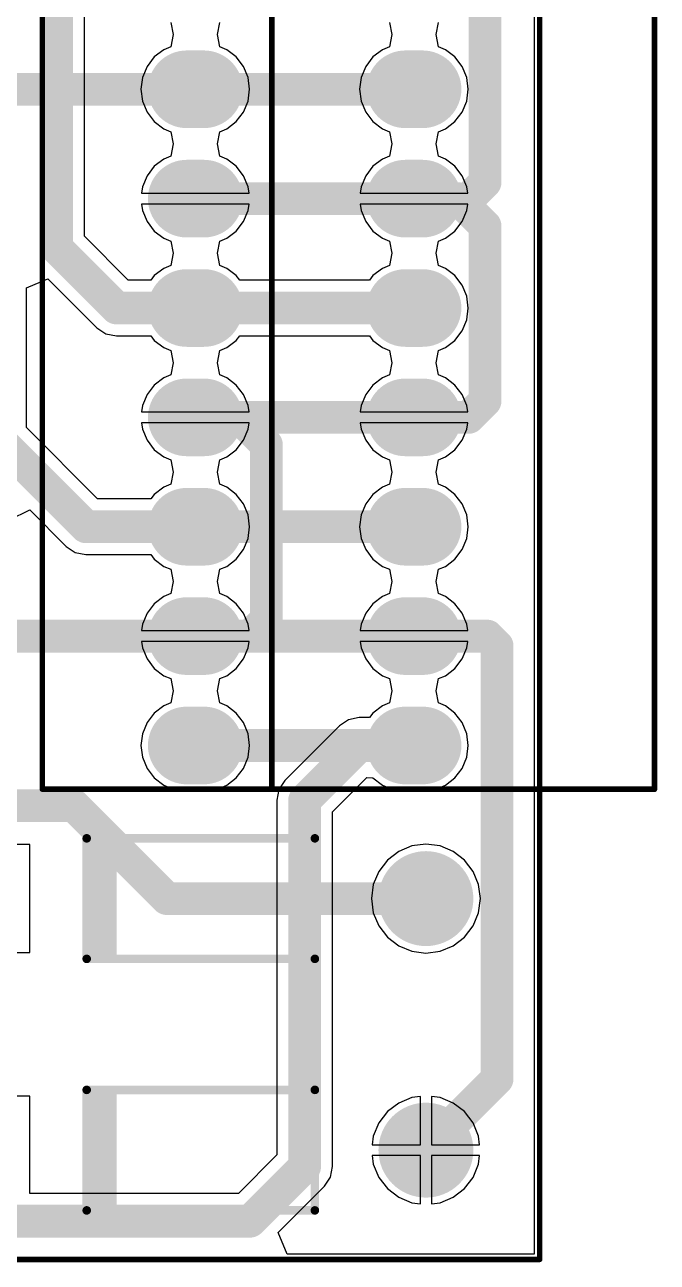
# Model space of a CAD drawing. Header units: millimetres. Extents: x 2.82 to 7.12, y 0.77 to 5.15.
# Drawn here: x 6.534 to 7.113, y 0.993 to 2.124 of the extents above; entities that cross this region are included whole.
import ezdxf

# ---------------------------------------------------------------- set-up
doc = ezdxf.new("R2010")
doc.units = ezdxf.units.MM
doc.header["$MEASUREMENT"] = 0
for name, color, linetype in [('BottomLayer', 5, 'Continuous'), ('BottomSolder', 6, 'Continuous'), ('Mechanical1', 6, 'Continuous'), ('MultiLayer', 9, 'Continuous'), ('PadHoleLayer', 156, 'Continuous'), ('TopLayer', 1, 'Continuous'), ('TopOverlay', 2, 'Continuous'), ('TopSolder', 216, 'Continuous')]:
    doc.layers.add(name, color=color, linetype=linetype)

msp = doc.modelspace()

# ---------------------------------------------------------------- linework, layer by layer
at = {"layer": 'BottomLayer'}
for points, const_width in [([(6.6821, 2.065), (6.6979, 2.065)], 0.063), ([(6.8821, 2.065), (6.8979, 2.065)], 0.063), ([(5.806, 2.065), (6.69, 2.065)], 0.03), ([(6.69, 2.065), (6.89, 2.065)], 0.03), ([(6.6821, 1.965), (6.6979, 1.965)], 0.063), ([(6.8821, 1.965), (6.8979, 1.965)], 0.063), ([(6.69, 1.965), (6.89, 1.965)], 0.03), ([(6.6821, 1.865), (6.6979, 1.865)], 0.063), ([(6.8821, 1.865), (6.8979, 1.865)], 0.063), ([(6.69, 1.865), (6.89, 1.865)], 0.03), ([(6.6821, 1.765), (6.6979, 1.765)], 0.063), ([(6.8821, 1.765), (6.8979, 1.765)], 0.063), ([(6.69, 1.765), (6.89, 1.765)], 0.03), ([(6.6821, 1.665), (6.6979, 1.665)], 0.063), ([(6.8821, 1.665), (6.8979, 1.665)], 0.063), ([(6.69, 1.665), (6.89, 1.665)], 0.03), ([(6.6821, 1.565), (6.6979, 1.565)], 0.063), ([(6.8821, 1.565), (6.8979, 1.565)], 0.063), ([(6.1591, 1.565), (6.69, 1.565)], 0.03), ([(6.69, 1.565), (6.89, 1.565)], 0.03), ([(6.6821, 1.465), (6.6979, 1.465)], 0.063), ([(6.8821, 1.465), (6.8979, 1.465)], 0.063), ([(6.69, 1.465), (6.89, 1.465)], 0.03), ([(6.1441, 1.41), (6.579, 1.41)], 0.03), ([(6.579, 1.41), (6.664, 1.325)], 0.03), ([(6.664, 1.325), (6.9009, 1.325)], 0.03)]:
    msp.add_lwpolyline(points, dxfattribs=dict(at, const_width=const_width))
for points, const_width in [([(6.6664, 2.065, 1), (6.6979, 2.065, 1)], 0.0315), ([(6.6821, 2.065, 1), (6.7136, 2.065, 1)], 0.0315), ([(6.8664, 2.065, 1), (6.8979, 2.065, 1)], 0.0315), ([(6.8821, 2.065, 1), (6.9136, 2.065, 1)], 0.0315), ([(6.6825, 2.065, 1), (6.6975, 2.065, 1)], 0.015), ([(6.6825, 2.065, 1), (6.6975, 2.065, 1)], 0.015), ([(6.8825, 2.065, 1), (6.8975, 2.065, 1)], 0.015), ([(6.6664, 1.965, 1), (6.6979, 1.965, 1)], 0.0315), ([(6.6821, 1.965, 1), (6.7136, 1.965, 1)], 0.0315), ([(6.8664, 1.965, 1), (6.8979, 1.965, 1)], 0.0315), ([(6.8821, 1.965, 1), (6.9136, 1.965, 1)], 0.0315), ([(6.6825, 1.965, 1), (6.6975, 1.965, 1)], 0.015), ([(6.8825, 1.965, 1), (6.8975, 1.965, 1)], 0.015), ([(6.6664, 1.865, 1), (6.6979, 1.865, 1)], 0.0315), ([(6.6821, 1.865, 1), (6.7136, 1.865, 1)], 0.0315), ([(6.8664, 1.865, 1), (6.8979, 1.865, 1)], 0.0315), ([(6.8821, 1.865, 1), (6.9136, 1.865, 1)], 0.0315), ([(6.6825, 1.865, 1), (6.6975, 1.865, 1)], 0.015), ([(6.8825, 1.865, 1), (6.8975, 1.865, 1)], 0.015), ([(6.6664, 1.765, 1), (6.6979, 1.765, 1)], 0.0315), ([(6.6821, 1.765, 1), (6.7136, 1.765, 1)], 0.0315), ([(6.8664, 1.765, 1), (6.8979, 1.765, 1)], 0.0315), ([(6.8821, 1.765, 1), (6.9136, 1.765, 1)], 0.0315), ([(6.6825, 1.765, 1), (6.6975, 1.765, 1)], 0.015), ([(6.8825, 1.765, 1), (6.8975, 1.765, 1)], 0.015), ([(6.6664, 1.665, 1), (6.6979, 1.665, 1)], 0.0315), ([(6.6821, 1.665, 1), (6.7136, 1.665, 1)], 0.0315), ([(6.8664, 1.665, 1), (6.8979, 1.665, 1)], 0.0315), ([(6.8821, 1.665, 1), (6.9136, 1.665, 1)], 0.0315), ([(6.6825, 1.665, 1), (6.6975, 1.665, 1)], 0.015), ([(6.8825, 1.665, 1), (6.8975, 1.665, 1)], 0.015), ([(6.6664, 1.565, 1), (6.6979, 1.565, 1)], 0.0315), ([(6.6821, 1.565, 1), (6.7136, 1.565, 1)], 0.0315), ([(6.8664, 1.565, 1), (6.8979, 1.565, 1)], 0.0315), ([(6.8821, 1.565, 1), (6.9136, 1.565, 1)], 0.0315), ([(6.6825, 1.565, 1), (6.6975, 1.565, 1)], 0.015), ([(6.6825, 1.565, 1), (6.6975, 1.565, 1)], 0.015), ([(6.8825, 1.565, 1), (6.8975, 1.565, 1)], 0.015), ([(6.6664, 1.465, 1), (6.6979, 1.465, 1)], 0.0315), ([(6.6821, 1.465, 1), (6.7136, 1.465, 1)], 0.0315), ([(6.8664, 1.465, 1), (6.8979, 1.465, 1)], 0.0315), ([(6.8821, 1.465, 1), (6.9136, 1.465, 1)], 0.0315), ([(6.6825, 1.465, 1), (6.6975, 1.465, 1)], 0.015), ([(6.8825, 1.465, 1), (6.8975, 1.465, 1)], 0.015), ([(6.5715, 1.41, 1), (6.5865, 1.41, 1)], 0.015), ([(6.5715, 1.41, 1), (6.5865, 1.41, 1)], 0.015), ([(6.8812, 1.325, 1), (6.9206, 1.325, 1)], 0.0394), ([(6.6565, 1.325, 1), (6.6715, 1.325, 1)], 0.015), ([(6.6565, 1.325, 1), (6.6715, 1.325, 1)], 0.015), ([(6.8934, 1.325, 1), (6.9084, 1.325, 1)], 0.015), ([(6.8812, 1.095, 1), (6.9206, 1.095, 1)], 0.0394)]:
    msp.add_lwpolyline(points, format="xyb", close=True, dxfattribs=dict(at, const_width=const_width))
at = {"layer": 'BottomSolder', "const_width": 0.071}
for points in [[(6.6821, 2.065), (6.6979, 2.065)], [(6.8821, 2.065), (6.8979, 2.065)], [(6.6821, 1.965), (6.6979, 1.965)], [(6.8821, 1.965), (6.8979, 1.965)], [(6.6821, 1.865), (6.6979, 1.865)], [(6.8821, 1.865), (6.8979, 1.865)], [(6.6821, 1.765), (6.6979, 1.765)], [(6.8821, 1.765), (6.8979, 1.765)], [(6.6821, 1.665), (6.6979, 1.665)], [(6.8821, 1.665), (6.8979, 1.665)], [(6.6821, 1.565), (6.6979, 1.565)], [(6.8821, 1.565), (6.8979, 1.565)], [(6.6821, 1.465), (6.6979, 1.465)], [(6.8821, 1.465), (6.8979, 1.465)]]:
    msp.add_lwpolyline(points, dxfattribs=at)
at = {"layer": 'BottomSolder'}
for points, const_width in [([(6.6644, 2.065, 1), (6.6999, 2.065, 1)], 0.0355), ([(6.6801, 2.065, 1), (6.7156, 2.065, 1)], 0.0355), ([(6.8644, 2.065, 1), (6.8999, 2.065, 1)], 0.0355), ([(6.8801, 2.065, 1), (6.9156, 2.065, 1)], 0.0355), ([(6.6644, 1.965, 1), (6.6999, 1.965, 1)], 0.0355), ([(6.6801, 1.965, 1), (6.7156, 1.965, 1)], 0.0355), ([(6.8644, 1.965, 1), (6.8999, 1.965, 1)], 0.0355), ([(6.8801, 1.965, 1), (6.9156, 1.965, 1)], 0.0355), ([(6.6644, 1.865, 1), (6.6999, 1.865, 1)], 0.0355), ([(6.6801, 1.865, 1), (6.7156, 1.865, 1)], 0.0355), ([(6.8644, 1.865, 1), (6.8999, 1.865, 1)], 0.0355), ([(6.8801, 1.865, 1), (6.9156, 1.865, 1)], 0.0355), ([(6.6644, 1.765, 1), (6.6999, 1.765, 1)], 0.0355), ([(6.6801, 1.765, 1), (6.7156, 1.765, 1)], 0.0355), ([(6.8644, 1.765, 1), (6.8999, 1.765, 1)], 0.0355), ([(6.8801, 1.765, 1), (6.9156, 1.765, 1)], 0.0355), ([(6.6644, 1.665, 1), (6.6999, 1.665, 1)], 0.0355), ([(6.6801, 1.665, 1), (6.7156, 1.665, 1)], 0.0355), ([(6.8644, 1.665, 1), (6.8999, 1.665, 1)], 0.0355), ([(6.8801, 1.665, 1), (6.9156, 1.665, 1)], 0.0355), ([(6.6644, 1.565, 1), (6.6999, 1.565, 1)], 0.0355), ([(6.6801, 1.565, 1), (6.7156, 1.565, 1)], 0.0355), ([(6.8644, 1.565, 1), (6.8999, 1.565, 1)], 0.0355), ([(6.8801, 1.565, 1), (6.9156, 1.565, 1)], 0.0355), ([(6.6644, 1.465, 1), (6.6999, 1.465, 1)], 0.0355), ([(6.6801, 1.465, 1), (6.7156, 1.465, 1)], 0.0355), ([(6.8644, 1.465, 1), (6.8999, 1.465, 1)], 0.0355), ([(6.8801, 1.465, 1), (6.9156, 1.465, 1)], 0.0355), ([(6.8792, 1.325, 1), (6.9226, 1.325, 1)], 0.0434), ([(6.8792, 1.095, 1), (6.9226, 1.095, 1)], 0.0434)]:
    msp.add_lwpolyline(points, format="xyb", close=True, dxfattribs=dict(at, const_width=const_width))
at = {"layer": 'Mechanical1', "const_width": 0.005}
for points in [[(7.005, 0.995), (7.005, 4.945)], [(3.055, 0.995), (7.005, 0.995)]]:
    msp.add_lwpolyline(points, dxfattribs=at)
at = {"layer": 'Mechanical1', "const_width": 0.0025}
msp.add_lwpolyline([(7.0038, 0.995, 1), (7.0062, 0.995, 1)], format="xyb", close=True, dxfattribs=at)
msp.add_lwpolyline([(7.0038, 0.995, 1), (7.0062, 0.995, 1)], format="xyb", close=True, dxfattribs=at)
at = {"layer": 'MultiLayer', "const_width": 0.063}
for points in [[(6.6821, 2.065), (6.6979, 2.065)], [(6.8821, 2.065), (6.8979, 2.065)], [(6.6821, 1.965), (6.6979, 1.965)], [(6.8821, 1.965), (6.8979, 1.965)], [(6.6821, 1.865), (6.6979, 1.865)], [(6.8821, 1.865), (6.8979, 1.865)], [(6.6821, 1.765), (6.6979, 1.765)], [(6.8821, 1.765), (6.8979, 1.765)], [(6.6821, 1.665), (6.6979, 1.665)], [(6.8821, 1.665), (6.8979, 1.665)], [(6.6821, 1.565), (6.6979, 1.565)], [(6.8821, 1.565), (6.8979, 1.565)], [(6.6821, 1.465), (6.6979, 1.465)], [(6.8821, 1.465), (6.8979, 1.465)]]:
    msp.add_lwpolyline(points, dxfattribs=at)
at = {"layer": 'MultiLayer'}
for points, const_width in [([(6.6664, 2.065, 1), (6.6979, 2.065, 1)], 0.0315), ([(6.6821, 2.065, 1), (6.7136, 2.065, 1)], 0.0315), ([(6.8664, 2.065, 1), (6.8979, 2.065, 1)], 0.0315), ([(6.8821, 2.065, 1), (6.9136, 2.065, 1)], 0.0315), ([(6.6664, 1.965, 1), (6.6979, 1.965, 1)], 0.0315), ([(6.6821, 1.965, 1), (6.7136, 1.965, 1)], 0.0315), ([(6.8664, 1.965, 1), (6.8979, 1.965, 1)], 0.0315), ([(6.8821, 1.965, 1), (6.9136, 1.965, 1)], 0.0315), ([(6.6664, 1.865, 1), (6.6979, 1.865, 1)], 0.0315), ([(6.6821, 1.865, 1), (6.7136, 1.865, 1)], 0.0315), ([(6.8664, 1.865, 1), (6.8979, 1.865, 1)], 0.0315), ([(6.8821, 1.865, 1), (6.9136, 1.865, 1)], 0.0315), ([(6.6664, 1.765, 1), (6.6979, 1.765, 1)], 0.0315), ([(6.6821, 1.765, 1), (6.7136, 1.765, 1)], 0.0315), ([(6.8664, 1.765, 1), (6.8979, 1.765, 1)], 0.0315), ([(6.8821, 1.765, 1), (6.9136, 1.765, 1)], 0.0315), ([(6.6664, 1.665, 1), (6.6979, 1.665, 1)], 0.0315), ([(6.6821, 1.665, 1), (6.7136, 1.665, 1)], 0.0315), ([(6.8664, 1.665, 1), (6.8979, 1.665, 1)], 0.0315), ([(6.8821, 1.665, 1), (6.9136, 1.665, 1)], 0.0315), ([(6.6664, 1.565, 1), (6.6979, 1.565, 1)], 0.0315), ([(6.6821, 1.565, 1), (6.7136, 1.565, 1)], 0.0315), ([(6.8664, 1.565, 1), (6.8979, 1.565, 1)], 0.0315), ([(6.8821, 1.565, 1), (6.9136, 1.565, 1)], 0.0315), ([(6.6664, 1.465, 1), (6.6979, 1.465, 1)], 0.0315), ([(6.6821, 1.465, 1), (6.7136, 1.465, 1)], 0.0315), ([(6.8664, 1.465, 1), (6.8979, 1.465, 1)], 0.0315), ([(6.8821, 1.465, 1), (6.9136, 1.465, 1)], 0.0315), ([(6.8812, 1.325, 1), (6.9206, 1.325, 1)], 0.0394), ([(6.8812, 1.095, 1), (6.9206, 1.095, 1)], 0.0394)]:
    msp.add_lwpolyline(points, format="xyb", close=True, dxfattribs=dict(at, const_width=const_width))
at = {"layer": 'PadHoleLayer'}
for points, const_width in [([(6.6802, 2.065, 1), (6.6998, 2.065, 1)], 0.0197), ([(6.8802, 2.065, 1), (6.8998, 2.065, 1)], 0.0197), ([(6.6802, 1.965, 1), (6.6998, 1.965, 1)], 0.0197), ([(6.8802, 1.965, 1), (6.8998, 1.965, 1)], 0.0197), ([(6.6802, 1.865, 1), (6.6998, 1.865, 1)], 0.0197), ([(6.8802, 1.865, 1), (6.8998, 1.865, 1)], 0.0197), ([(6.6802, 1.765, 1), (6.6998, 1.765, 1)], 0.0197), ([(6.8802, 1.765, 1), (6.8998, 1.765, 1)], 0.0197), ([(6.6802, 1.665, 1), (6.6998, 1.665, 1)], 0.0197), ([(6.8802, 1.665, 1), (6.8998, 1.665, 1)], 0.0197), ([(6.6802, 1.565, 1), (6.6998, 1.565, 1)], 0.0197), ([(6.8802, 1.565, 1), (6.8998, 1.565, 1)], 0.0197), ([(6.6802, 1.465, 1), (6.6998, 1.465, 1)], 0.0197), ([(6.8802, 1.465, 1), (6.8998, 1.465, 1)], 0.0197), ([(6.8891, 1.325, 1), (6.9127, 1.325, 1)], 0.0236), ([(6.8891, 1.095, 1), (6.9127, 1.095, 1)], 0.0236)]:
    msp.add_lwpolyline(points, format="xyb", close=True, dxfattribs=dict(at, const_width=const_width))
at = {"layer": 'TopLayer'}
for p, q in [((7, 4.9022), (7, 1)), ((6.5885, 1.9306), (6.5885, 2.6327)), ((6.6677, 2.1261), (6.6696, 2.115)), ((6.7104, 2.115), (6.7123, 2.1261)), ((6.8677, 2.1261), (6.8696, 2.115)), ((6.9104, 2.115), (6.9123, 2.1261)), ((6.6696, 2.115), (6.6677, 2.1039)), ((6.7123, 2.1039), (6.7104, 2.115)), ((6.8696, 2.115), (6.8677, 2.1039)), ((6.9123, 2.1039), (6.9104, 2.115)), ((6.6525, 2.0946), (6.6459, 2.0859)), ((6.6612, 2.1012), (6.6525, 2.0946)), ((6.6677, 2.1039), (6.6612, 2.1012)), ((6.7188, 2.1012), (6.7123, 2.1039)), ((6.7275, 2.0946), (6.7188, 2.1012)), ((6.7341, 2.0859), (6.7275, 2.0946)), ((6.8525, 2.0946), (6.8459, 2.0859)), ((6.8612, 2.1012), (6.8525, 2.0946)), ((6.8677, 2.1039), (6.8612, 2.1012)), ((6.9188, 2.1012), (6.9123, 2.1039)), ((6.9275, 2.0946), (6.9188, 2.1012)), ((6.9341, 2.0859), (6.9275, 2.0946)), ((6.6459, 2.0859), (6.6417, 2.0758)), ((6.7383, 2.0758), (6.7341, 2.0859)), ((6.8459, 2.0859), (6.8417, 2.0758)), ((6.9383, 2.0758), (6.9341, 2.0859)), ((6.6417, 2.0758), (6.6403, 2.065)), ((6.7397, 2.065), (6.7383, 2.0758)), ((6.8417, 2.0758), (6.8403, 2.065)), ((6.9397, 2.065), (6.9383, 2.0758)), ((6.6403, 2.065), (6.6417, 2.0542)), ((6.7383, 2.0542), (6.7397, 2.065)), ((6.8403, 2.065), (6.8417, 2.0542)), ((6.9383, 2.0542), (6.9397, 2.065)), ((6.6417, 2.0542), (6.6459, 2.0441)), ((6.7341, 2.0441), (6.7383, 2.0542)), ((6.8417, 2.0542), (6.8459, 2.0441)), ((6.9341, 2.0441), (6.9383, 2.0542)), ((6.6459, 2.0441), (6.6525, 2.0354)), ((6.7275, 2.0354), (6.7341, 2.0441)), ((6.8459, 2.0441), (6.8525, 2.0354)), ((6.9275, 2.0354), (6.9341, 2.0441)), ((6.6525, 2.0354), (6.6612, 2.0288)), ((6.6612, 2.0288), (6.6677, 2.0261)), ((6.6677, 2.0261), (6.6696, 2.015)), ((6.7104, 2.015), (6.7123, 2.0261)), ((6.7123, 2.0261), (6.7188, 2.0288)), ((6.7188, 2.0288), (6.7275, 2.0354)), ((6.8525, 2.0354), (6.8612, 2.0288)), ((6.8612, 2.0288), (6.8677, 2.0261)), ((6.8677, 2.0261), (6.8696, 2.015)), ((6.9104, 2.015), (6.9123, 2.0261)), ((6.9123, 2.0261), (6.9188, 2.0288)), ((6.9188, 2.0288), (6.9275, 2.0354)), ((6.6696, 2.015), (6.6677, 2.0039)), ((6.7123, 2.0039), (6.7104, 2.015)), ((6.8696, 2.015), (6.8677, 2.0039)), ((6.9123, 2.0039), (6.9104, 2.015)), ((6.6677, 2.0039), (6.6612, 2.0012)), ((6.7188, 2.0012), (6.7123, 2.0039)), ((6.8677, 2.0039), (6.8612, 2.0012)), ((6.9188, 2.0012), (6.9123, 2.0039)), ((6.6525, 1.9946), (6.6459, 1.9859)), ((6.6612, 2.0012), (6.6525, 1.9946)), ((6.7275, 1.9946), (6.7188, 2.0012)), ((6.7341, 1.9859), (6.7275, 1.9946)), ((6.8525, 1.9946), (6.8459, 1.9859)), ((6.8612, 2.0012), (6.8525, 1.9946)), ((6.9275, 1.9946), (6.9188, 2.0012)), ((6.9341, 1.9859), (6.9275, 1.9946)), ((6.6459, 1.9859), (6.6417, 1.9758)), ((6.7383, 1.9758), (6.7341, 1.9859)), ((6.8459, 1.9859), (6.8417, 1.9758)), ((6.9383, 1.9758), (6.9341, 1.9859)), ((6.6417, 1.9758), (6.6409, 1.97)), ((6.6409, 1.97), (6.69, 1.97)), ((6.69, 1.97), (6.7391, 1.97)), ((6.7391, 1.97), (6.7383, 1.9758)), ((6.8417, 1.9758), (6.8409, 1.97)), ((6.8409, 1.97), (6.89, 1.97)), ((6.89, 1.97), (6.9391, 1.97)), ((6.9391, 1.97), (6.9383, 1.9758)), ((6.69, 1.96), (6.6409, 1.96)), ((6.6409, 1.96), (6.6417, 1.9542)), ((6.7391, 1.96), (6.69, 1.96)), ((6.7383, 1.9542), (6.7391, 1.96)), ((6.89, 1.96), (6.8409, 1.96)), ((6.8409, 1.96), (6.8417, 1.9542)), ((6.9391, 1.96), (6.89, 1.96)), ((6.9383, 1.9542), (6.9391, 1.96)), ((6.6417, 1.9542), (6.6459, 1.9441)), ((6.7341, 1.9441), (6.7383, 1.9542)), ((6.8417, 1.9542), (6.8459, 1.9441)), ((6.9341, 1.9441), (6.9383, 1.9542)), ((6.6459, 1.9441), (6.6525, 1.9354)), ((6.6525, 1.9354), (6.6612, 1.9288)), ((6.7188, 1.9288), (6.7275, 1.9354)), ((6.7275, 1.9354), (6.7341, 1.9441)), ((6.8459, 1.9441), (6.8525, 1.9354)), ((6.8525, 1.9354), (6.8612, 1.9288)), ((6.9188, 1.9288), (6.9275, 1.9354)), ((6.9275, 1.9354), (6.9341, 1.9441)), ((6.6286, 1.8905), (6.5885, 1.9306)), ((6.6612, 1.9288), (6.6677, 1.9261)), ((6.6677, 1.9261), (6.6696, 1.915)), ((6.7104, 1.915), (6.7123, 1.9261)), ((6.7123, 1.9261), (6.7188, 1.9288)), ((6.8612, 1.9288), (6.8677, 1.9261)), ((6.8677, 1.9261), (6.8696, 1.915)), ((6.9104, 1.915), (6.9123, 1.9261)), ((6.9123, 1.9261), (6.9188, 1.9288)), ((6.6696, 1.915), (6.6677, 1.9039)), ((6.7123, 1.9039), (6.7104, 1.915)), ((6.8696, 1.915), (6.8677, 1.9039)), ((6.9123, 1.9039), (6.9104, 1.915)), ((6.6612, 1.9012), (6.6525, 1.8946)), ((6.6677, 1.9039), (6.6612, 1.9012)), ((6.7188, 1.9012), (6.7123, 1.9039)), ((6.7275, 1.8946), (6.7188, 1.9012)), ((6.8612, 1.9012), (6.8525, 1.8946)), ((6.8677, 1.9039), (6.8612, 1.9012)), ((6.9188, 1.9012), (6.9123, 1.9039)), ((6.9275, 1.8946), (6.9188, 1.9012)), ((6.5355, 1.8836), (6.5552, 1.8918)), ((6.5552, 1.8918), (6.6, 1.847)), ((6.6494, 1.8905), (6.6286, 1.8905)), ((6.6525, 1.8946), (6.6494, 1.8905)), ((6.7306, 1.8905), (6.7275, 1.8946)), ((6.8494, 1.8905), (6.7306, 1.8905)), ((6.8525, 1.8946), (6.8494, 1.8905)), ((6.9341, 1.8859), (6.9275, 1.8946)), ((6.5355, 1.7556), (6.5355, 1.8836)), ((6.9383, 1.8758), (6.9341, 1.8859)), ((6.9397, 1.865), (6.9383, 1.8758)), ((6.9383, 1.8542), (6.9397, 1.865)), ((6.6, 1.847), (6.6082, 1.8415)), ((6.9341, 1.8441), (6.9383, 1.8542)), ((6.6082, 1.8415), (6.618, 1.8395)), ((6.618, 1.8395), (6.6494, 1.8395)), ((6.6494, 1.8395), (6.6525, 1.8354)), ((6.6525, 1.8354), (6.6612, 1.8288)), ((6.7188, 1.8288), (6.7275, 1.8354)), ((6.7275, 1.8354), (6.7306, 1.8395)), ((6.7306, 1.8395), (6.8494, 1.8395)), ((6.8494, 1.8395), (6.8525, 1.8354)), ((6.8525, 1.8354), (6.8612, 1.8288)), ((6.9188, 1.8288), (6.9275, 1.8354)), ((6.9275, 1.8354), (6.9341, 1.8441)), ((6.6612, 1.8288), (6.6677, 1.8261)), ((6.6677, 1.8261), (6.6696, 1.815)), ((6.7104, 1.815), (6.7123, 1.8261)), ((6.7123, 1.8261), (6.7188, 1.8288)), ((6.8612, 1.8288), (6.8677, 1.8261)), ((6.8677, 1.8261), (6.8696, 1.815)), ((6.9104, 1.815), (6.9123, 1.8261)), ((6.9123, 1.8261), (6.9188, 1.8288)), ((6.6696, 1.815), (6.6677, 1.8039)), ((6.7123, 1.8039), (6.7104, 1.815)), ((6.8696, 1.815), (6.8677, 1.8039)), ((6.9123, 1.8039), (6.9104, 1.815)), ((6.6612, 1.8012), (6.6525, 1.7946)), ((6.6677, 1.8039), (6.6612, 1.8012)), ((6.7188, 1.8012), (6.7123, 1.8039)), ((6.7275, 1.7946), (6.7188, 1.8012)), ((6.8612, 1.8012), (6.8525, 1.7946)), ((6.8677, 1.8039), (6.8612, 1.8012)), ((6.9188, 1.8012), (6.9123, 1.8039)), ((6.9275, 1.7946), (6.9188, 1.8012)), ((6.6525, 1.7946), (6.6459, 1.7859)), ((6.7341, 1.7859), (6.7275, 1.7946)), ((6.8525, 1.7946), (6.8459, 1.7859)), ((6.9341, 1.7859), (6.9275, 1.7946)), ((6.6459, 1.7859), (6.6417, 1.7758)), ((6.7383, 1.7758), (6.7341, 1.7859)), ((6.8459, 1.7859), (6.8417, 1.7758)), ((6.9383, 1.7758), (6.9341, 1.7859)), ((6.6417, 1.7758), (6.6409, 1.77)), ((6.6409, 1.77), (6.69, 1.77)), ((6.69, 1.77), (6.7391, 1.77)), ((6.7391, 1.77), (6.7383, 1.7758)), ((6.8417, 1.7758), (6.8409, 1.77)), ((6.8409, 1.77), (6.89, 1.77)), ((6.89, 1.77), (6.9391, 1.77)), ((6.9391, 1.77), (6.9383, 1.7758)), ((6.6006, 1.6905), (6.5355, 1.7556)), ((6.69, 1.76), (6.6409, 1.76)), ((6.6409, 1.76), (6.6417, 1.7542)), ((6.6417, 1.7542), (6.6459, 1.7441)), ((6.7391, 1.76), (6.69, 1.76)), ((6.7341, 1.7441), (6.7383, 1.7542)), ((6.7383, 1.7542), (6.7391, 1.76)), ((6.89, 1.76), (6.8409, 1.76)), ((6.8409, 1.76), (6.8417, 1.7542)), ((6.8417, 1.7542), (6.8459, 1.7441)), ((6.9391, 1.76), (6.89, 1.76)), ((6.9341, 1.7441), (6.9383, 1.7542)), ((6.9383, 1.7542), (6.9391, 1.76)), ((6.6459, 1.7441), (6.6525, 1.7354)), ((6.7275, 1.7354), (6.7341, 1.7441)), ((6.8459, 1.7441), (6.8525, 1.7354)), ((6.9275, 1.7354), (6.9341, 1.7441)), ((6.6525, 1.7354), (6.6612, 1.7288)), ((6.7188, 1.7288), (6.7275, 1.7354)), ((6.8525, 1.7354), (6.8612, 1.7288)), ((6.9188, 1.7288), (6.9275, 1.7354)), ((6.6612, 1.7288), (6.6677, 1.7261)), ((6.6677, 1.7261), (6.6696, 1.715)), ((6.7104, 1.715), (6.7123, 1.7261)), ((6.7123, 1.7261), (6.7188, 1.7288)), ((6.8612, 1.7288), (6.8677, 1.7261)), ((6.8677, 1.7261), (6.8696, 1.715)), ((6.9104, 1.715), (6.9123, 1.7261)), ((6.9123, 1.7261), (6.9188, 1.7288)), ((6.6696, 1.715), (6.6677, 1.7039)), ((6.7123, 1.7039), (6.7104, 1.715)), ((6.8696, 1.715), (6.8677, 1.7039)), ((6.9123, 1.7039), (6.9104, 1.715)), ((6.6612, 1.7012), (6.6525, 1.6946)), ((6.6677, 1.7039), (6.6612, 1.7012)), ((6.7188, 1.7012), (6.7123, 1.7039)), ((6.7275, 1.6946), (6.7188, 1.7012)), ((6.8612, 1.7012), (6.8525, 1.6946)), ((6.8677, 1.7039), (6.8612, 1.7012)), ((6.9188, 1.7012), (6.9123, 1.7039)), ((6.9275, 1.6946), (6.9188, 1.7012)), ((6.6494, 1.6905), (6.6006, 1.6905)), ((6.6525, 1.6946), (6.6494, 1.6905)), ((6.7341, 1.6859), (6.7275, 1.6946)), ((6.8525, 1.6946), (6.8459, 1.6859)), ((6.9341, 1.6859), (6.9275, 1.6946)), ((6.5199, 1.6712), (6.5385, 1.6804)), ((6.5385, 1.6804), (6.572, 1.647)), ((6.7383, 1.6758), (6.7341, 1.6859)), ((6.7397, 1.665), (6.7383, 1.6758)), ((6.8417, 1.6758), (6.8403, 1.665)), ((6.8459, 1.6859), (6.8417, 1.6758)), ((6.9383, 1.6758), (6.9341, 1.6859)), ((6.9397, 1.665), (6.9383, 1.6758)), ((6.7383, 1.6542), (6.7397, 1.665)), ((6.8403, 1.665), (6.8417, 1.6542)), ((6.9383, 1.6542), (6.9397, 1.665)), ((6.7341, 1.6441), (6.7383, 1.6542)), ((6.8417, 1.6542), (6.8459, 1.6441)), ((6.9341, 1.6441), (6.9383, 1.6542)), ((6.572, 1.647), (6.5802, 1.6415)), ((6.5802, 1.6415), (6.59, 1.6395)), ((6.7275, 1.6354), (6.7341, 1.6441)), ((6.8459, 1.6441), (6.8525, 1.6354)), ((6.9275, 1.6354), (6.9341, 1.6441)), ((6.59, 1.6395), (6.6494, 1.6395)), ((6.6494, 1.6395), (6.6525, 1.6354)), ((6.6525, 1.6354), (6.6612, 1.6288)), ((6.7188, 1.6288), (6.7275, 1.6354)), ((6.8525, 1.6354), (6.8612, 1.6288)), ((6.9188, 1.6288), (6.9275, 1.6354)), ((6.6612, 1.6288), (6.6677, 1.6261)), ((6.6677, 1.6261), (6.6696, 1.615)), ((6.7104, 1.615), (6.7123, 1.6261)), ((6.7123, 1.6261), (6.7188, 1.6288)), ((6.8612, 1.6288), (6.8677, 1.6261)), ((6.8677, 1.6261), (6.8696, 1.615)), ((6.9104, 1.615), (6.9123, 1.6261)), ((6.9123, 1.6261), (6.9188, 1.6288)), ((6.6696, 1.615), (6.6677, 1.6039)), ((6.7123, 1.6039), (6.7104, 1.615)), ((6.8696, 1.615), (6.8677, 1.6039)), ((6.9123, 1.6039), (6.9104, 1.615)), ((6.6612, 1.6012), (6.6525, 1.5946)), ((6.6677, 1.6039), (6.6612, 1.6012)), ((6.7188, 1.6012), (6.7123, 1.6039)), ((6.7275, 1.5946), (6.7188, 1.6012)), ((6.8612, 1.6012), (6.8525, 1.5946)), ((6.8677, 1.6039), (6.8612, 1.6012)), ((6.9188, 1.6012), (6.9123, 1.6039)), ((6.9275, 1.5946), (6.9188, 1.6012)), ((6.6459, 1.5859), (6.6417, 1.5758)), ((6.6525, 1.5946), (6.6459, 1.5859)), ((6.7341, 1.5859), (6.7275, 1.5946)), ((6.7383, 1.5758), (6.7341, 1.5859)), ((6.8459, 1.5859), (6.8417, 1.5758)), ((6.8525, 1.5946), (6.8459, 1.5859)), ((6.9341, 1.5859), (6.9275, 1.5946)), ((6.9383, 1.5758), (6.9341, 1.5859)), ((6.6417, 1.5758), (6.6409, 1.57)), ((6.7391, 1.57), (6.7383, 1.5758)), ((6.8417, 1.5758), (6.8409, 1.57)), ((6.9391, 1.57), (6.9383, 1.5758)), ((6.6409, 1.57), (6.69, 1.57)), ((6.69, 1.57), (6.7391, 1.57)), ((6.8409, 1.57), (6.89, 1.57)), ((6.89, 1.57), (6.9391, 1.57)), ((6.69, 1.56), (6.6409, 1.56)), ((6.6409, 1.56), (6.6417, 1.5542)), ((6.6417, 1.5542), (6.6459, 1.5441)), ((6.7391, 1.56), (6.69, 1.56)), ((6.7341, 1.5441), (6.7383, 1.5542)), ((6.7383, 1.5542), (6.7391, 1.56)), ((6.89, 1.56), (6.8409, 1.56)), ((6.8409, 1.56), (6.8417, 1.5542)), ((6.8417, 1.5542), (6.8459, 1.5441)), ((6.9391, 1.56), (6.89, 1.56)), ((6.9341, 1.5441), (6.9383, 1.5542)), ((6.9383, 1.5542), (6.9391, 1.56)), ((6.6459, 1.5441), (6.6525, 1.5354)), ((6.7275, 1.5354), (6.7341, 1.5441)), ((6.8459, 1.5441), (6.8525, 1.5354)), ((6.9275, 1.5354), (6.9341, 1.5441)), ((6.6525, 1.5354), (6.6612, 1.5288)), ((6.6612, 1.5288), (6.6677, 1.5261)), ((6.7123, 1.5261), (6.7188, 1.5288)), ((6.7188, 1.5288), (6.7275, 1.5354)), ((6.8525, 1.5354), (6.8612, 1.5288)), ((6.8612, 1.5288), (6.8677, 1.5261)), ((6.9123, 1.5261), (6.9188, 1.5288)), ((6.9188, 1.5288), (6.9275, 1.5354)), ((6.6677, 1.5261), (6.6696, 1.515)), ((6.7104, 1.515), (6.7123, 1.5261)), ((6.8677, 1.5261), (6.8696, 1.515)), ((6.9104, 1.515), (6.9123, 1.5261)), ((6.6696, 1.515), (6.6677, 1.5039)), ((6.7123, 1.5039), (6.7104, 1.515)), ((6.8696, 1.515), (6.8677, 1.5039)), ((6.9123, 1.5039), (6.9104, 1.515)), ((6.6525, 1.4946), (6.6459, 1.4859)), ((6.6612, 1.5012), (6.6525, 1.4946)), ((6.6677, 1.5039), (6.6612, 1.5012)), ((6.7188, 1.5012), (6.7123, 1.5039)), ((6.7275, 1.4946), (6.7188, 1.5012)), ((6.7341, 1.4859), (6.7275, 1.4946)), ((6.8525, 1.4946), (6.8494, 1.4905)), ((6.8612, 1.5012), (6.8525, 1.4946)), ((6.8677, 1.5039), (6.8612, 1.5012)), ((6.9188, 1.5012), (6.9123, 1.5039)), ((6.9275, 1.4946), (6.9188, 1.5012)), ((6.9341, 1.4859), (6.9275, 1.4946)), ((6.6459, 1.4859), (6.6417, 1.4758)), ((6.7383, 1.4758), (6.7341, 1.4859)), ((6.822, 1.483), (6.772, 1.433)), ((6.8302, 1.4885), (6.822, 1.483)), ((6.84, 1.4905), (6.8302, 1.4885)), ((6.8494, 1.4905), (6.84, 1.4905)), ((6.9383, 1.4758), (6.9341, 1.4859)), ((6.6417, 1.4758), (6.6403, 1.465)), ((6.7397, 1.465), (6.7383, 1.4758)), ((6.9397, 1.465), (6.9383, 1.4758)), ((6.6403, 1.465), (6.6417, 1.4542)), ((6.7383, 1.4542), (6.7397, 1.465)), ((6.9383, 1.4542), (6.9397, 1.465)), ((6.6417, 1.4542), (6.6459, 1.4441)), ((6.7341, 1.4441), (6.7383, 1.4542)), ((6.9341, 1.4441), (6.9383, 1.4542)), ((6.6459, 1.4441), (6.6525, 1.4354)), ((6.7275, 1.4354), (6.7341, 1.4441)), ((6.9275, 1.4354), (6.9341, 1.4441)), ((6.6525, 1.4354), (6.6612, 1.4288)), ((6.6612, 1.4288), (6.6713, 1.4246)), ((6.7087, 1.4246), (6.7188, 1.4288)), ((6.7188, 1.4288), (6.7275, 1.4354)), ((6.772, 1.433), (6.7665, 1.4248)), ((6.8155, 1.4044), (6.8468, 1.4358)), ((6.8468, 1.4358), (6.8525, 1.4354)), ((6.8525, 1.4354), (6.8612, 1.4288)), ((6.8612, 1.4288), (6.8713, 1.4246)), ((6.9087, 1.4246), (6.9188, 1.4288)), ((6.9188, 1.4288), (6.9275, 1.4354)), ((6.6713, 1.4246), (6.6821, 1.4231)), ((6.6821, 1.4231), (6.6979, 1.4231)), ((6.6979, 1.4231), (6.7087, 1.4246)), ((6.7665, 1.4248), (6.7645, 1.415)), ((6.7645, 1.415), (6.7645, 1.0906)), ((6.8713, 1.4246), (6.8821, 1.4231)), ((6.8821, 1.4231), (6.8979, 1.4231)), ((6.8979, 1.4231), (6.9087, 1.4246)), ((6.8155, 1.08), (6.8155, 1.4044)), ((6.5385, 1.3744), (6.4758, 1.3744)), ((6.5385, 1.2756), (6.5385, 1.3744)), ((6.888, 1.3731), (6.876, 1.3681)), ((6.9009, 1.3748), (6.888, 1.3731)), ((6.9138, 1.3731), (6.9009, 1.3748)), ((6.9258, 1.3681), (6.9138, 1.3731)), ((6.8657, 1.3602), (6.8578, 1.3499)), ((6.876, 1.3681), (6.8657, 1.3602)), ((6.9361, 1.3602), (6.9258, 1.3681)), ((6.944, 1.3499), (6.9361, 1.3602)), ((6.8578, 1.3499), (6.8528, 1.3379)), ((6.949, 1.3379), (6.944, 1.3499)), ((6.8528, 1.3379), (6.8511, 1.325)), ((6.9507, 1.325), (6.949, 1.3379)), ((6.8511, 1.325), (6.8528, 1.3121)), ((6.949, 1.3121), (6.9507, 1.325)), ((6.8528, 1.3121), (6.8578, 1.3001)), ((6.944, 1.3001), (6.949, 1.3121)), ((6.8578, 1.3001), (6.8657, 1.2898)), ((6.9361, 1.2898), (6.944, 1.3001)), ((6.8657, 1.2898), (6.876, 1.2819)), ((6.876, 1.2819), (6.888, 1.2769)), ((6.9138, 1.2769), (6.9258, 1.2819)), ((6.9258, 1.2819), (6.9361, 1.2898)), ((6.5146, 1.2756), (6.5385, 1.2756)), ((6.888, 1.2769), (6.9009, 1.2752)), ((6.9009, 1.2752), (6.9138, 1.2769)), ((6.5385, 1.1444), (6.5146, 1.1444)), ((6.5385, 1.0555), (6.5385, 1.1444)), ((6.888, 1.1431), (6.876, 1.1381)), ((6.8959, 1.1441), (6.888, 1.1431)), ((6.8959, 1.1), (6.8959, 1.1441)), ((6.9138, 1.1431), (6.9059, 1.1441)), ((6.9059, 1.1441), (6.9059, 1.1)), ((6.9258, 1.1381), (6.9138, 1.1431)), ((6.876, 1.1381), (6.8657, 1.1302)), ((6.9361, 1.1302), (6.9258, 1.1381)), ((6.8657, 1.1302), (6.8578, 1.1199)), ((6.944, 1.1199), (6.9361, 1.1302)), ((6.8578, 1.1199), (6.8528, 1.1079)), ((6.949, 1.1079), (6.944, 1.1199)), ((6.8528, 1.1079), (6.8518, 1.1)), ((6.8518, 1.1), (6.8959, 1.1)), ((6.9059, 1.1), (6.95, 1.1)), ((6.95, 1.1), (6.949, 1.1079)), ((6.7645, 1.0906), (6.7294, 1.0555)), ((6.8959, 1.09), (6.8518, 1.09)), ((6.8518, 1.09), (6.8528, 1.0821)), ((6.8959, 1.0459), (6.8959, 1.09)), ((6.95, 1.09), (6.9059, 1.09)), ((6.9059, 1.09), (6.9059, 1.0459)), ((6.949, 1.0821), (6.95, 1.09)), ((6.8135, 1.0702), (6.8155, 1.08)), ((6.8528, 1.0821), (6.8578, 1.0701)), ((6.944, 1.0701), (6.949, 1.0821)), ((6.808, 1.062), (6.8135, 1.0702)), ((6.8578, 1.0701), (6.8657, 1.0598)), ((6.9361, 1.0598), (6.944, 1.0701)), ((6.7294, 1.0555), (6.5385, 1.0555)), ((6.7657, 1.0197), (6.808, 1.062)), ((6.8657, 1.0598), (6.876, 1.0519)), ((6.9258, 1.0519), (6.9361, 1.0598)), ((6.876, 1.0519), (6.888, 1.0469)), ((6.888, 1.0469), (6.8959, 1.0459)), ((6.9059, 1.0459), (6.9138, 1.0469)), ((6.9138, 1.0469), (6.9258, 1.0519)), ((6.7739, 1), (6.7657, 1.0197)), ((7, 1), (6.7739, 1))]:
    msp.add_line(p, q, dxfattribs=at)
for points, const_width in [([(6.563, 1.92), (6.563, 3.188)], 0.03), ([(6.955, 1.98), (6.955, 2.14)], 0.03), ([(6.6821, 2.065), (6.6979, 2.065)], 0.063), ([(6.8821, 2.065), (6.8979, 2.065)], 0.063), ([(6.6821, 1.965), (6.6979, 1.965)], 0.063), ([(6.8821, 1.965), (6.8979, 1.965)], 0.063), ([(6.935, 1.96), (6.955, 1.98)], 0.03), ([(6.89, 1.965), (6.93, 1.965)], 0.03), ([(6.93, 1.965), (6.935, 1.96)], 0.03), ([(6.935, 1.96), (6.955, 1.94)], 0.03), ([(6.955, 1.78), (6.955, 1.94)], 0.03), ([(6.563, 1.92), (6.618, 1.865)], 0.03), ([(6.6821, 1.865), (6.6979, 1.865)], 0.063), ([(6.8821, 1.865), (6.8979, 1.865)], 0.063), ([(6.618, 1.865), (6.69, 1.865)], 0.03), ([(6.69, 1.865), (6.89, 1.865)], 0.03), ([(6.6821, 1.765), (6.6979, 1.765)], 0.063), ([(6.8821, 1.765), (6.8979, 1.765)], 0.063), ([(6.94, 1.765), (6.955, 1.78)], 0.03), ([(6.69, 1.765), (6.73, 1.765)], 0.03), ([(6.73, 1.765), (6.755, 1.74)], 0.03), ([(6.89, 1.765), (6.94, 1.765)], 0.03), ([(6.51, 1.745), (6.59, 1.665)], 0.03), ([(6.755, 1.58), (6.755, 1.74)], 0.03), ([(6.6821, 1.665), (6.6979, 1.665)], 0.063), ([(6.8821, 1.665), (6.8979, 1.665)], 0.063), ([(6.59, 1.665), (6.69, 1.665)], 0.03), ([(6.6821, 1.565), (6.6979, 1.565)], 0.063), ([(6.8821, 1.565), (6.8979, 1.565)], 0.063), ([(6.74, 1.565), (6.755, 1.58)], 0.03), ([(6.69, 1.565), (6.74, 1.565)], 0.03), ([(6.89, 1.565), (6.957, 1.565)], 0.03), ([(6.957, 1.565), (6.966, 1.556)], 0.03), ([(6.966, 1.1601), (6.966, 1.556)], 0.03), ([(6.6821, 1.465), (6.6979, 1.465)], 0.063), ([(6.8821, 1.465), (6.8979, 1.465)], 0.063), ([(6.79, 1.415), (6.84, 1.465)], 0.03), ([(6.84, 1.465), (6.89, 1.465)], 0.03), ([(6.79, 1.08), (6.79, 1.415)], 0.03), ([(6.9009, 1.095), (6.966, 1.1601)], 0.03), ([(6.74, 1.03), (6.79, 1.08)], 0.03), ([(5.76, 1.03), (6.74, 1.03)], 0.03)]:
    msp.add_lwpolyline(points, dxfattribs=dict(at, const_width=const_width))
for points, const_width in [([(6.6664, 2.065, 1), (6.6979, 2.065, 1)], 0.0315), ([(6.6821, 2.065, 1), (6.7136, 2.065, 1)], 0.0315), ([(6.8664, 2.065, 1), (6.8979, 2.065, 1)], 0.0315), ([(6.8821, 2.065, 1), (6.9136, 2.065, 1)], 0.0315), ([(6.6664, 1.965, 1), (6.6979, 1.965, 1)], 0.0315), ([(6.6821, 1.965, 1), (6.7136, 1.965, 1)], 0.0315), ([(6.8664, 1.965, 1), (6.8979, 1.965, 1)], 0.0315), ([(6.8821, 1.965, 1), (6.9136, 1.965, 1)], 0.0315), ([(6.9475, 1.98, 1), (6.9625, 1.98, 1)], 0.015), ([(6.9475, 1.98, 1), (6.9625, 1.98, 1)], 0.015), ([(6.8825, 1.965, 1), (6.8975, 1.965, 1)], 0.015), ([(6.9225, 1.965, 1), (6.9375, 1.965, 1)], 0.015), ([(6.9225, 1.965, 1), (6.9375, 1.965, 1)], 0.015), ([(6.9275, 1.96, 1), (6.9425, 1.96, 1)], 0.015), ([(6.9275, 1.96, 1), (6.9425, 1.96, 1)], 0.015), ([(6.9275, 1.96, 1), (6.9425, 1.96, 1)], 0.015), ([(6.9475, 1.94, 1), (6.9625, 1.94, 1)], 0.015), ([(6.9475, 1.94, 1), (6.9625, 1.94, 1)], 0.015), ([(6.5555, 1.92, 1), (6.5705, 1.92, 1)], 0.015), ([(6.5555, 1.92, 1), (6.5705, 1.92, 1)], 0.015), ([(6.6664, 1.865, 1), (6.6979, 1.865, 1)], 0.0315), ([(6.6821, 1.865, 1), (6.7136, 1.865, 1)], 0.0315), ([(6.8664, 1.865, 1), (6.8979, 1.865, 1)], 0.0315), ([(6.8821, 1.865, 1), (6.9136, 1.865, 1)], 0.0315), ([(6.6105, 1.865, 1), (6.6255, 1.865, 1)], 0.015), ([(6.6105, 1.865, 1), (6.6255, 1.865, 1)], 0.015), ([(6.6825, 1.865, 1), (6.6975, 1.865, 1)], 0.015), ([(6.6825, 1.865, 1), (6.6975, 1.865, 1)], 0.015), ([(6.8825, 1.865, 1), (6.8975, 1.865, 1)], 0.015), ([(6.6664, 1.765, 1), (6.6979, 1.765, 1)], 0.0315), ([(6.6821, 1.765, 1), (6.7136, 1.765, 1)], 0.0315), ([(6.8664, 1.765, 1), (6.8979, 1.765, 1)], 0.0315), ([(6.8821, 1.765, 1), (6.9136, 1.765, 1)], 0.0315), ([(6.9475, 1.78, 1), (6.9625, 1.78, 1)], 0.015), ([(6.9475, 1.78, 1), (6.9625, 1.78, 1)], 0.015), ([(6.6825, 1.765, 1), (6.6975, 1.765, 1)], 0.015), ([(6.7225, 1.765, 1), (6.7375, 1.765, 1)], 0.015), ([(6.7225, 1.765, 1), (6.7375, 1.765, 1)], 0.015), ([(6.8825, 1.765, 1), (6.8975, 1.765, 1)], 0.015), ([(6.9325, 1.765, 1), (6.9475, 1.765, 1)], 0.015), ([(6.9325, 1.765, 1), (6.9475, 1.765, 1)], 0.015), ([(6.7475, 1.74, 1), (6.7625, 1.74, 1)], 0.015), ([(6.7475, 1.74, 1), (6.7625, 1.74, 1)], 0.015), ([(6.6664, 1.665, 1), (6.6979, 1.665, 1)], 0.0315), ([(6.6821, 1.665, 1), (6.7136, 1.665, 1)], 0.0315), ([(6.8664, 1.665, 1), (6.8979, 1.665, 1)], 0.0315), ([(6.8821, 1.665, 1), (6.9136, 1.665, 1)], 0.0315), ([(6.5825, 1.665, 1), (6.5975, 1.665, 1)], 0.015), ([(6.5825, 1.665, 1), (6.5975, 1.665, 1)], 0.015), ([(6.6825, 1.665, 1), (6.6975, 1.665, 1)], 0.015), ([(6.6664, 1.565, 1), (6.6979, 1.565, 1)], 0.0315), ([(6.6821, 1.565, 1), (6.7136, 1.565, 1)], 0.0315), ([(6.8664, 1.565, 1), (6.8979, 1.565, 1)], 0.0315), ([(6.8821, 1.565, 1), (6.9136, 1.565, 1)], 0.0315), ([(6.7475, 1.58, 1), (6.7625, 1.58, 1)], 0.015), ([(6.7475, 1.58, 1), (6.7625, 1.58, 1)], 0.015), ([(6.6825, 1.565, 1), (6.6975, 1.565, 1)], 0.015), ([(6.7325, 1.565, 1), (6.7475, 1.565, 1)], 0.015), ([(6.7325, 1.565, 1), (6.7475, 1.565, 1)], 0.015), ([(6.8825, 1.565, 1), (6.8975, 1.565, 1)], 0.015), ([(6.9495, 1.565, 1), (6.9645, 1.565, 1)], 0.015), ([(6.9495, 1.565, 1), (6.9645, 1.565, 1)], 0.015), ([(6.9585, 1.556, 1), (6.9735, 1.556, 1)], 0.015), ([(6.9585, 1.556, 1), (6.9735, 1.556, 1)], 0.015), ([(6.6664, 1.465, 1), (6.6979, 1.465, 1)], 0.0315), ([(6.6821, 1.465, 1), (6.7136, 1.465, 1)], 0.0315), ([(6.8664, 1.465, 1), (6.8979, 1.465, 1)], 0.0315), ([(6.8821, 1.465, 1), (6.9136, 1.465, 1)], 0.0315), ([(6.8325, 1.465, 1), (6.8475, 1.465, 1)], 0.015), ([(6.8325, 1.465, 1), (6.8475, 1.465, 1)], 0.015), ([(6.8825, 1.465, 1), (6.8975, 1.465, 1)], 0.015), ([(6.7825, 1.415, 1), (6.7975, 1.415, 1)], 0.015), ([(6.7825, 1.415, 1), (6.7975, 1.415, 1)], 0.015), ([(6.8812, 1.325, 1), (6.9206, 1.325, 1)], 0.0394), ([(6.9585, 1.1601, 1), (6.9735, 1.1601, 1)], 0.015), ([(6.9585, 1.1601, 1), (6.9735, 1.1601, 1)], 0.015), ([(6.8812, 1.095, 1), (6.9206, 1.095, 1)], 0.0394), ([(6.8934, 1.095, 1), (6.9084, 1.095, 1)], 0.015), ([(6.7825, 1.08, 1), (6.7975, 1.08, 1)], 0.015), ([(6.7825, 1.08, 1), (6.7975, 1.08, 1)], 0.015), ([(6.7325, 1.03, 1), (6.7475, 1.03, 1)], 0.015), ([(6.7325, 1.03, 1), (6.7475, 1.03, 1)], 0.015)]:
    msp.add_lwpolyline(points, format="xyb", close=True, dxfattribs=dict(at, const_width=const_width))
at = {"layer": 'TopOverlay'}
for points, const_width in [([(6.55, 1.425), (6.55, 2.545)], 0.005), ([(6.76, 1.425), (6.76, 2.545)], 0.005), ([(7.11, 1.425), (7.11, 2.545)], 0.005), ([(6.55, 1.425), (7.11, 1.425)], 0.005), ([(6.5907, 1.3801), (6.7993, 1.3801)], 0.00787), ([(6.7993, 1.2699), (6.7993, 1.3801)], 0.00787), ([(6.5907, 1.2699), (6.7993, 1.2699)], 0.00787), ([(6.5907, 1.1501), (6.7993, 1.1501)], 0.00787), ([(6.7993, 1.0399), (6.7993, 1.1501)], 0.00787), ([(6.5907, 1.0399), (6.7993, 1.0399)], 0.00787)]:
    msp.add_lwpolyline(points, dxfattribs=dict(at, const_width=const_width))
for points, const_width in [([(6.5488, 1.425, 1), (6.5512, 1.425, 1)], 0.0025), ([(6.5488, 1.425, 1), (6.5512, 1.425, 1)], 0.0025), ([(6.7588, 1.425, 1), (6.7613, 1.425, 1)], 0.0025), ([(7.1087, 1.425, 1), (7.1113, 1.425, 1)], 0.0025), ([(7.1087, 1.425, 1), (7.1113, 1.425, 1)], 0.0025), ([(6.5887, 1.3801, 1), (6.5926, 1.3801, 1)], 0.00394), ([(6.7974, 1.3801, 1), (6.8013, 1.3801, 1)], 0.00394), ([(6.7974, 1.3801, 1), (6.8013, 1.3801, 1)], 0.00394), ([(6.5887, 1.2699, 1), (6.5926, 1.2699, 1)], 0.00394), ([(6.7974, 1.2699, 1), (6.8013, 1.2699, 1)], 0.00394), ([(6.7974, 1.2699, 1), (6.8013, 1.2699, 1)], 0.00394), ([(6.5887, 1.1501, 1), (6.5926, 1.1501, 1)], 0.00394), ([(6.7974, 1.1501, 1), (6.8013, 1.1501, 1)], 0.00394), ([(6.7974, 1.1501, 1), (6.8013, 1.1501, 1)], 0.00394), ([(6.5887, 1.0399, 1), (6.5926, 1.0399, 1)], 0.00394), ([(6.7974, 1.0399, 1), (6.8013, 1.0399, 1)], 0.00394), ([(6.7974, 1.0399, 1), (6.8013, 1.0399, 1)], 0.00394)]:
    msp.add_lwpolyline(points, format="xyb", close=True, dxfattribs=dict(at, const_width=const_width))
for points in [[(6.6182, 1.3801), (6.5867, 1.3801), (6.6182, 1.2699), (6.5867, 1.2699)], [(6.6182, 1.1501), (6.5867, 1.1501), (6.6182, 1.0399), (6.5867, 1.0399)]]:
    msp.add_solid(points, dxfattribs=at)
at = {"layer": 'TopSolder', "const_width": 0.071}
for points in [[(6.6821, 2.065), (6.6979, 2.065)], [(6.8821, 2.065), (6.8979, 2.065)], [(6.6821, 1.965), (6.6979, 1.965)], [(6.8821, 1.965), (6.8979, 1.965)], [(6.6821, 1.865), (6.6979, 1.865)], [(6.8821, 1.865), (6.8979, 1.865)], [(6.6821, 1.765), (6.6979, 1.765)], [(6.8821, 1.765), (6.8979, 1.765)], [(6.6821, 1.665), (6.6979, 1.665)], [(6.8821, 1.665), (6.8979, 1.665)], [(6.6821, 1.565), (6.6979, 1.565)], [(6.8821, 1.565), (6.8979, 1.565)], [(6.6821, 1.465), (6.6979, 1.465)], [(6.8821, 1.465), (6.8979, 1.465)]]:
    msp.add_lwpolyline(points, dxfattribs=at)
at = {"layer": 'TopSolder'}
for points, const_width in [([(6.6644, 2.065, 1), (6.6999, 2.065, 1)], 0.0355), ([(6.6801, 2.065, 1), (6.7156, 2.065, 1)], 0.0355), ([(6.8644, 2.065, 1), (6.8999, 2.065, 1)], 0.0355), ([(6.8801, 2.065, 1), (6.9156, 2.065, 1)], 0.0355), ([(6.6644, 1.965, 1), (6.6999, 1.965, 1)], 0.0355), ([(6.6801, 1.965, 1), (6.7156, 1.965, 1)], 0.0355), ([(6.8644, 1.965, 1), (6.8999, 1.965, 1)], 0.0355), ([(6.8801, 1.965, 1), (6.9156, 1.965, 1)], 0.0355), ([(6.6644, 1.865, 1), (6.6999, 1.865, 1)], 0.0355), ([(6.6801, 1.865, 1), (6.7156, 1.865, 1)], 0.0355), ([(6.8644, 1.865, 1), (6.8999, 1.865, 1)], 0.0355), ([(6.8801, 1.865, 1), (6.9156, 1.865, 1)], 0.0355), ([(6.6644, 1.765, 1), (6.6999, 1.765, 1)], 0.0355), ([(6.6801, 1.765, 1), (6.7156, 1.765, 1)], 0.0355), ([(6.8644, 1.765, 1), (6.8999, 1.765, 1)], 0.0355), ([(6.8801, 1.765, 1), (6.9156, 1.765, 1)], 0.0355), ([(6.6644, 1.665, 1), (6.6999, 1.665, 1)], 0.0355), ([(6.6801, 1.665, 1), (6.7156, 1.665, 1)], 0.0355), ([(6.8644, 1.665, 1), (6.8999, 1.665, 1)], 0.0355), ([(6.8801, 1.665, 1), (6.9156, 1.665, 1)], 0.0355), ([(6.6644, 1.565, 1), (6.6999, 1.565, 1)], 0.0355), ([(6.6801, 1.565, 1), (6.7156, 1.565, 1)], 0.0355), ([(6.8644, 1.565, 1), (6.8999, 1.565, 1)], 0.0355), ([(6.8801, 1.565, 1), (6.9156, 1.565, 1)], 0.0355), ([(6.6644, 1.465, 1), (6.6999, 1.465, 1)], 0.0355), ([(6.6801, 1.465, 1), (6.7156, 1.465, 1)], 0.0355), ([(6.8644, 1.465, 1), (6.8999, 1.465, 1)], 0.0355), ([(6.8801, 1.465, 1), (6.9156, 1.465, 1)], 0.0355), ([(6.8792, 1.325, 1), (6.9226, 1.325, 1)], 0.0434), ([(6.8792, 1.095, 1), (6.9226, 1.095, 1)], 0.0434)]:
    msp.add_lwpolyline(points, format="xyb", close=True, dxfattribs=dict(at, const_width=const_width))

doc.saveas('drawing.dxf')
